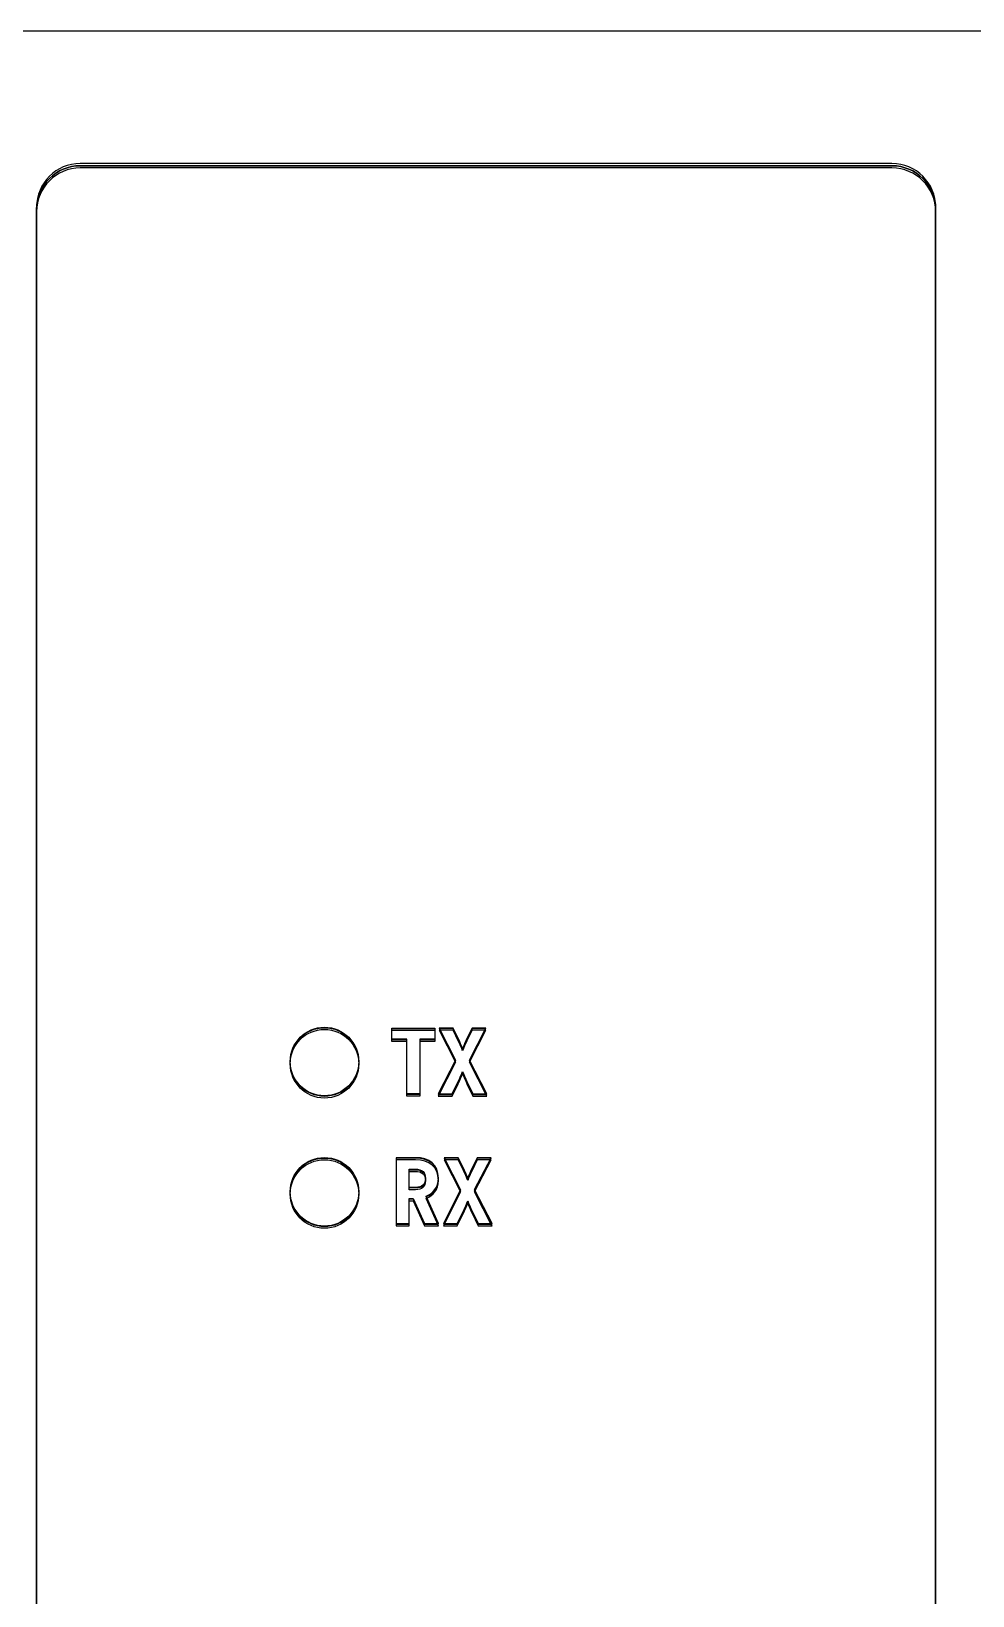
# Model space of a CAD drawing. Extents: x 2 to 47.7, y 0.2 to 35.3.
# Drawn here: x 30.586 to 32.741, y 16.418 to 20 of the extents above; entities that cross this region are included whole.
import ezdxf

# ---------------------------------------------------------------- set-up
doc = ezdxf.new("R2010")
doc.units = 0
doc.header["$MEASUREMENT"] = 0
for name, color, linetype in [('2_01__NONE__XX', 7, 'CONTINUOUS'), ('3_01__NONE__X', 7, 'CONTINUOUS'), ('3_02__EIA-232__1', 7, 'CONTINUOUS'), ('3_03__EIA-485__4_WIRE___2', 7, 'CONTINUOUS'), ('3_04__FIBER_OPTIC_200_UM_M', 7, 'CONTINUOUS'), ('3_05__FIBER_OPTIC_62_5_UM_', 7, 'CONTINUOUS'), ('3_06__EIA-485__2-WIRE___5', 7, 'CONTINUOUS'), ('4_00__DWG', 7, 'CONTINUOUS')]:
    doc.layers.add(name, color=color, linetype=linetype)

msp = doc.modelspace()

# ---------------------------------------------------------------- linework, layer by layer
at = {"layer": '2_01__NONE__XX', "color": 250}
msp.add_open_spline([(32.6564, 14.7537), (32.6564, 14.6984), (32.6117, 14.6537), (32.5564, 14.6537), (32.5564, 14.6537), (30.6983, 14.6537), (30.6983, 14.6537), (30.643, 14.6537), (30.5983, 14.6984), (30.5983, 14.7537), (30.5983, 14.7537), (30.5983, 19.5922), (30.5983, 19.5922), (30.5983, 19.6475), (30.643, 19.6922), (30.6983, 19.6922), (30.6983, 19.6922), (32.5564, 19.6922), (32.5564, 19.6922), (32.6117, 19.6922), (32.6564, 19.6475), (32.6564, 19.5922), (32.6564, 19.5922), (32.6564, 14.7537), (32.6564, 14.7537)], degree=3, knots=[0, 0, 0, 0, 1, 1, 1, 2, 2, 2, 3, 3, 3, 4, 4, 4, 5, 5, 5, 6, 6, 6, 7, 7, 7, 8, 8, 8, 8], dxfattribs=at)
at = {"layer": '3_01__NONE__X', "color": 250}
msp.add_open_spline([(32.6564, 14.7537), (32.6564, 14.6984), (32.6117, 14.6537), (32.5564, 14.6537), (32.5564, 14.6537), (30.6983, 14.6537), (30.6983, 14.6537), (30.643, 14.6537), (30.5983, 14.6984), (30.5983, 14.7537), (30.5983, 14.7537), (30.5983, 19.5922), (30.5983, 19.5922), (30.5983, 19.6475), (30.643, 19.6922), (30.6983, 19.6922), (30.6983, 19.6922), (32.5564, 19.6922), (32.5564, 19.6922), (32.6117, 19.6922), (32.6564, 19.6475), (32.6564, 19.5922), (32.6564, 19.5922), (32.6564, 14.7537), (32.6564, 14.7537)], degree=3, knots=[0, 0, 0, 0, 1, 1, 1, 2, 2, 2, 3, 3, 3, 4, 4, 4, 5, 5, 5, 6, 6, 6, 7, 7, 7, 8, 8, 8, 8], dxfattribs=at)
at = {"layer": '3_02__EIA-232__1', "color": 250}
msp.add_lwpolyline([(31.4757, 17.6871), (31.4757, 17.5622), (31.4461, 17.5622), (31.4461, 17.6871), (31.4118, 17.6871), (31.4118, 17.7129), (31.51, 17.7129), (31.51, 17.6871), (31.4757, 17.6871)], dxfattribs=at)
for points, knots in [([(32.1834, 14.6485), (32.1834, 14.6485), (32.5565, 14.6485), (32.5565, 14.6485), (32.6117, 14.6485), (32.6565, 14.6933), (32.6565, 14.7485), (32.6565, 14.7485), (32.6565, 19.5871), (32.6565, 19.5871), (32.6565, 19.6423), (32.6117, 19.6871), (32.5565, 19.6871), (32.5565, 19.6871), (30.6983, 19.6871), (30.6983, 19.6871), (30.6431, 19.6871), (30.5983, 19.6423), (30.5983, 19.5871), (30.5983, 19.5871), (30.5983, 14.7485), (30.5983, 14.7485), (30.5983, 14.6933), (30.6431, 14.6485), (30.6983, 14.6485)], [0, 0, 0, 0, 1, 1, 1, 2, 2, 2, 3, 3, 3, 4, 4, 4, 5, 5, 5, 6, 6, 6, 7, 7, 7, 8, 8, 8, 8]), ([(31.3358, 17.6362), (31.3358, 17.6795), (31.3006, 17.7147), (31.2573, 17.7147), (31.2139, 17.7147), (31.1788, 17.6795), (31.1788, 17.6362), (31.1788, 17.5928), (31.2139, 17.5577), (31.2573, 17.5577), (31.3006, 17.5577), (31.3358, 17.5928), (31.3358, 17.6362)], [0, 0, 0, 0, 1, 1, 1, 2, 2, 2, 3, 3, 3, 4, 4, 4, 4]), ([(31.5972, 17.5622), (31.5972, 17.5622), (31.5834, 17.5906), (31.5834, 17.5906), (31.5801, 17.5973), (31.5759, 17.6076), (31.5735, 17.6136), (31.5714, 17.6076), (31.5669, 17.5973), (31.5636, 17.5906), (31.5636, 17.5906), (31.5498, 17.5622), (31.5498, 17.5622), (31.5498, 17.5622), (31.5178, 17.5622), (31.5178, 17.5622), (31.5178, 17.5622), (31.5574, 17.6395), (31.5574, 17.6395), (31.5574, 17.6395), (31.52, 17.7129), (31.52, 17.7129), (31.52, 17.7129), (31.5519, 17.7129), (31.5519, 17.7129), (31.5519, 17.7129), (31.5636, 17.6888), (31.5636, 17.6888), (31.5669, 17.6821), (31.5714, 17.6718), (31.5735, 17.6657), (31.5759, 17.6718), (31.5801, 17.6821), (31.5834, 17.6888), (31.5834, 17.6888), (31.5951, 17.7129), (31.5951, 17.7129), (31.5951, 17.7129), (31.627, 17.7129), (31.627, 17.7129), (31.627, 17.7129), (31.5894, 17.6397), (31.5894, 17.6397), (31.5894, 17.6397), (31.6292, 17.5622), (31.6292, 17.5622), (31.6292, 17.5622), (31.5972, 17.5622), (31.5972, 17.5622)], [0, 0, 0, 0, 1, 1, 1, 2, 2, 2, 3, 3, 3, 4, 4, 4, 5, 5, 5, 6, 6, 6, 7, 7, 7, 8, 8, 8, 9, 9, 9, 10, 10, 10, 11, 11, 11, 12, 12, 12, 13, 13, 13, 14, 14, 14, 15, 15, 15, 16, 16, 16, 16]), ([(31.3358, 17.338), (31.3358, 17.3813), (31.3006, 17.4165), (31.2573, 17.4165), (31.2139, 17.4165), (31.1788, 17.3813), (31.1788, 17.338), (31.1788, 17.2946), (31.2139, 17.2595), (31.2573, 17.2595), (31.3006, 17.2595), (31.3358, 17.2946), (31.3358, 17.338)], [0, 0, 0, 0, 1, 1, 1, 2, 2, 2, 3, 3, 3, 4, 4, 4, 4]), ([(31.4864, 17.2654), (31.4864, 17.2654), (31.4605, 17.3226), (31.4605, 17.3226), (31.4605, 17.3226), (31.4508, 17.3226), (31.4508, 17.3226), (31.4508, 17.3226), (31.4508, 17.2654), (31.4508, 17.2654), (31.4508, 17.2654), (31.4212, 17.2654), (31.4212, 17.2654), (31.4212, 17.2654), (31.4212, 17.4161), (31.4212, 17.4161), (31.4212, 17.4161), (31.4653, 17.4161), (31.4653, 17.4161), (31.4975, 17.4161), (31.5181, 17.4003), (31.5181, 17.3691), (31.5181, 17.348), (31.5062, 17.3349), (31.4902, 17.328), (31.4902, 17.328), (31.5186, 17.2654), (31.5186, 17.2654), (31.5186, 17.2654), (31.4864, 17.2654), (31.4864, 17.2654)], [0, 0, 0, 0, 1, 1, 1, 2, 2, 2, 3, 3, 3, 4, 4, 4, 5, 5, 5, 6, 6, 6, 7, 7, 7, 8, 8, 8, 9, 9, 9, 10, 10, 10, 10]), ([(31.6088, 17.2654), (31.6088, 17.2654), (31.5951, 17.2938), (31.5951, 17.2938), (31.5917, 17.3005), (31.5875, 17.3108), (31.5851, 17.3168), (31.583, 17.3108), (31.5785, 17.3005), (31.5752, 17.2938), (31.5752, 17.2938), (31.5614, 17.2654), (31.5614, 17.2654), (31.5614, 17.2654), (31.5295, 17.2654), (31.5295, 17.2654), (31.5295, 17.2654), (31.569, 17.3427), (31.569, 17.3427), (31.569, 17.3427), (31.5316, 17.4161), (31.5316, 17.4161), (31.5316, 17.4161), (31.5636, 17.4161), (31.5636, 17.4161), (31.5636, 17.4161), (31.5752, 17.392), (31.5752, 17.392), (31.5785, 17.3853), (31.583, 17.3749), (31.5851, 17.3689), (31.5875, 17.3749), (31.5917, 17.3853), (31.5951, 17.392), (31.5951, 17.392), (31.6067, 17.4161), (31.6067, 17.4161), (31.6067, 17.4161), (31.6386, 17.4161), (31.6386, 17.4161), (31.6386, 17.4161), (31.601, 17.3429), (31.601, 17.3429), (31.601, 17.3429), (31.6408, 17.2654), (31.6408, 17.2654), (31.6408, 17.2654), (31.6088, 17.2654), (31.6088, 17.2654)], [0, 0, 0, 0, 1, 1, 1, 2, 2, 2, 3, 3, 3, 4, 4, 4, 5, 5, 5, 6, 6, 6, 7, 7, 7, 8, 8, 8, 9, 9, 9, 10, 10, 10, 11, 11, 11, 12, 12, 12, 13, 13, 13, 14, 14, 14, 15, 15, 15, 16, 16, 16, 16]), ([(31.4639, 17.3898), (31.4639, 17.3898), (31.4508, 17.3898), (31.4508, 17.3898), (31.4508, 17.3898), (31.4508, 17.3478), (31.4508, 17.3478), (31.4508, 17.3478), (31.4655, 17.3478), (31.4655, 17.3478), (31.4807, 17.3478), (31.4885, 17.3549), (31.4885, 17.3687), (31.4885, 17.3823), (31.4816, 17.3898), (31.4639, 17.3898)], [0, 0, 0, 0, 1, 1, 1, 2, 2, 2, 3, 3, 3, 4, 4, 4, 5, 5, 5, 5])]:
    msp.add_open_spline(points, degree=3, knots=knots, dxfattribs=at)
at = {"layer": '3_03__EIA-485__4_WIRE___2', "color": 250}
msp.add_lwpolyline([(31.4757, 17.6922), (31.4757, 17.5673), (31.4461, 17.5673), (31.4461, 17.6922), (31.4118, 17.6922), (31.4118, 17.718), (31.5101, 17.718), (31.5101, 17.6922), (31.4757, 17.6922)], dxfattribs=at)
for points, knots in [([(32.1833, 14.6588), (32.1833, 14.6588), (32.5564, 14.6588), (32.5564, 14.6588), (32.6117, 14.6588), (32.6564, 14.7036), (32.6564, 14.7588), (32.6564, 14.7588), (32.6564, 19.5974), (32.6564, 19.5974), (32.6564, 19.6526), (32.6117, 19.6974), (32.5564, 19.6974), (32.5564, 19.6974), (30.6983, 19.6974), (30.6983, 19.6974), (30.643, 19.6974), (30.5983, 19.6526), (30.5983, 19.5974), (30.5983, 19.5974), (30.5983, 14.7588), (30.5983, 14.7588), (30.5983, 14.7036), (30.643, 14.6588), (30.6983, 14.6588)], [0, 0, 0, 0, 1, 1, 1, 2, 2, 2, 3, 3, 3, 4, 4, 4, 5, 5, 5, 6, 6, 6, 7, 7, 7, 8, 8, 8, 8]), ([(31.3358, 17.6413), (31.3358, 17.6847), (31.3007, 17.7198), (31.2573, 17.7198), (31.2139, 17.7198), (31.1788, 17.6847), (31.1788, 17.6413), (31.1788, 17.598), (31.2139, 17.5628), (31.2573, 17.5628), (31.3007, 17.5628), (31.3358, 17.598), (31.3358, 17.6413)], [0, 0, 0, 0, 1, 1, 1, 2, 2, 2, 3, 3, 3, 4, 4, 4, 4]), ([(31.5972, 17.5673), (31.5972, 17.5673), (31.5835, 17.5957), (31.5835, 17.5957), (31.5802, 17.6024), (31.5759, 17.6128), (31.5735, 17.6188), (31.5714, 17.6128), (31.5669, 17.6024), (31.5636, 17.5957), (31.5636, 17.5957), (31.5498, 17.5673), (31.5498, 17.5673), (31.5498, 17.5673), (31.5179, 17.5673), (31.5179, 17.5673), (31.5179, 17.5673), (31.5574, 17.6446), (31.5574, 17.6446), (31.5574, 17.6446), (31.52, 17.718), (31.52, 17.718), (31.52, 17.718), (31.552, 17.718), (31.552, 17.718), (31.552, 17.718), (31.5636, 17.6939), (31.5636, 17.6939), (31.5669, 17.6872), (31.5714, 17.6769), (31.5735, 17.6709), (31.5759, 17.6769), (31.5802, 17.6872), (31.5835, 17.6939), (31.5835, 17.6939), (31.5951, 17.718), (31.5951, 17.718), (31.5951, 17.718), (31.627, 17.718), (31.627, 17.718), (31.627, 17.718), (31.5894, 17.6448), (31.5894, 17.6448), (31.5894, 17.6448), (31.6292, 17.5673), (31.6292, 17.5673), (31.6292, 17.5673), (31.5972, 17.5673), (31.5972, 17.5673)], [0, 0, 0, 0, 1, 1, 1, 2, 2, 2, 3, 3, 3, 4, 4, 4, 5, 5, 5, 6, 6, 6, 7, 7, 7, 8, 8, 8, 9, 9, 9, 10, 10, 10, 11, 11, 11, 12, 12, 12, 13, 13, 13, 14, 14, 14, 15, 15, 15, 16, 16, 16, 16]), ([(31.3358, 17.3431), (31.3358, 17.3865), (31.3007, 17.4216), (31.2573, 17.4216), (31.2139, 17.4216), (31.1788, 17.3865), (31.1788, 17.3431), (31.1788, 17.2998), (31.2139, 17.2646), (31.2573, 17.2646), (31.3007, 17.2646), (31.3358, 17.2998), (31.3358, 17.3431)], [0, 0, 0, 0, 1, 1, 1, 2, 2, 2, 3, 3, 3, 4, 4, 4, 4]), ([(31.4864, 17.2705), (31.4864, 17.2705), (31.4606, 17.3278), (31.4606, 17.3278), (31.4606, 17.3278), (31.4509, 17.3278), (31.4509, 17.3278), (31.4509, 17.3278), (31.4509, 17.2705), (31.4509, 17.2705), (31.4509, 17.2705), (31.4213, 17.2705), (31.4213, 17.2705), (31.4213, 17.2705), (31.4213, 17.4212), (31.4213, 17.4212), (31.4213, 17.4212), (31.4653, 17.4212), (31.4653, 17.4212), (31.4975, 17.4212), (31.5181, 17.4055), (31.5181, 17.3743), (31.5181, 17.3532), (31.5063, 17.34), (31.4902, 17.3332), (31.4902, 17.3332), (31.5186, 17.2705), (31.5186, 17.2705), (31.5186, 17.2705), (31.4864, 17.2705), (31.4864, 17.2705)], [0, 0, 0, 0, 1, 1, 1, 2, 2, 2, 3, 3, 3, 4, 4, 4, 5, 5, 5, 6, 6, 6, 7, 7, 7, 8, 8, 8, 9, 9, 9, 10, 10, 10, 10]), ([(31.6088, 17.2705), (31.6088, 17.2705), (31.5951, 17.2989), (31.5951, 17.2989), (31.5918, 17.3056), (31.5875, 17.3159), (31.5851, 17.322), (31.583, 17.3159), (31.5785, 17.3056), (31.5752, 17.2989), (31.5752, 17.2989), (31.5614, 17.2705), (31.5614, 17.2705), (31.5614, 17.2705), (31.5295, 17.2705), (31.5295, 17.2705), (31.5295, 17.2705), (31.569, 17.3478), (31.569, 17.3478), (31.569, 17.3478), (31.5316, 17.4212), (31.5316, 17.4212), (31.5316, 17.4212), (31.5636, 17.4212), (31.5636, 17.4212), (31.5636, 17.4212), (31.5752, 17.3971), (31.5752, 17.3971), (31.5785, 17.3904), (31.583, 17.3801), (31.5851, 17.3741), (31.5875, 17.3801), (31.5918, 17.3904), (31.5951, 17.3971), (31.5951, 17.3971), (31.6067, 17.4212), (31.6067, 17.4212), (31.6067, 17.4212), (31.6386, 17.4212), (31.6386, 17.4212), (31.6386, 17.4212), (31.601, 17.348), (31.601, 17.348), (31.601, 17.348), (31.6408, 17.2705), (31.6408, 17.2705), (31.6408, 17.2705), (31.6088, 17.2705), (31.6088, 17.2705)], [0, 0, 0, 0, 1, 1, 1, 2, 2, 2, 3, 3, 3, 4, 4, 4, 5, 5, 5, 6, 6, 6, 7, 7, 7, 8, 8, 8, 9, 9, 9, 10, 10, 10, 11, 11, 11, 12, 12, 12, 13, 13, 13, 14, 14, 14, 15, 15, 15, 16, 16, 16, 16]), ([(31.4639, 17.3949), (31.4639, 17.3949), (31.4509, 17.3949), (31.4509, 17.3949), (31.4509, 17.3949), (31.4509, 17.353), (31.4509, 17.353), (31.4509, 17.353), (31.4655, 17.353), (31.4655, 17.353), (31.4807, 17.353), (31.4885, 17.3601), (31.4885, 17.3738), (31.4885, 17.3874), (31.4816, 17.3949), (31.4639, 17.3949)], [0, 0, 0, 0, 1, 1, 1, 2, 2, 2, 3, 3, 3, 4, 4, 4, 5, 5, 5, 5])]:
    msp.add_open_spline(points, degree=3, knots=knots, dxfattribs=at)
at = {"layer": '3_04__FIBER_OPTIC_200_UM_M', "color": 250}
msp.add_lwpolyline([(31.4757, 17.691), (31.4757, 17.5661), (31.4461, 17.5661), (31.4461, 17.691), (31.4118, 17.691), (31.4118, 17.7168), (31.5101, 17.7168), (31.5101, 17.691), (31.4757, 17.691)], dxfattribs=at)
for points, knots in [([(31.2844, 14.6537), (31.2844, 14.6537), (30.6983, 14.6537), (30.6983, 14.6537), (30.643, 14.6537), (30.5983, 14.6984), (30.5983, 14.7537), (30.5983, 14.7537), (30.5983, 19.5922), (30.5983, 19.5922), (30.5983, 19.6475), (30.643, 19.6922), (30.6983, 19.6922), (30.6983, 19.6922), (32.5564, 19.6922), (32.5564, 19.6922), (32.6117, 19.6922), (32.6564, 19.6475), (32.6564, 19.5922), (32.6564, 19.5922), (32.6564, 14.7537), (32.6564, 14.7537), (32.6564, 14.6984), (32.6117, 14.6537), (32.5564, 14.6537), (32.5564, 14.6537), (31.9554, 14.6537), (31.9554, 14.6537)], [0, 0, 0, 0, 1, 1, 1, 2, 2, 2, 3, 3, 3, 4, 4, 4, 5, 5, 5, 6, 6, 6, 7, 7, 7, 8, 8, 8, 9, 9, 9, 9]), ([(31.3358, 17.6401), (31.3358, 17.6835), (31.3007, 17.7186), (31.2573, 17.7186), (31.2139, 17.7186), (31.1788, 17.6835), (31.1788, 17.6401), (31.1788, 17.5968), (31.2139, 17.5616), (31.2573, 17.5616), (31.3007, 17.5616), (31.3358, 17.5968), (31.3358, 17.6401)], [0, 0, 0, 0, 1, 1, 1, 2, 2, 2, 3, 3, 3, 4, 4, 4, 4]), ([(31.5972, 17.5661), (31.5972, 17.5661), (31.5835, 17.5945), (31.5835, 17.5945), (31.5801, 17.6012), (31.5759, 17.6115), (31.5735, 17.6176), (31.5714, 17.6115), (31.5669, 17.6012), (31.5636, 17.5945), (31.5636, 17.5945), (31.5498, 17.5661), (31.5498, 17.5661), (31.5498, 17.5661), (31.5179, 17.5661), (31.5179, 17.5661), (31.5179, 17.5661), (31.5574, 17.6434), (31.5574, 17.6434), (31.5574, 17.6434), (31.52, 17.7168), (31.52, 17.7168), (31.52, 17.7168), (31.552, 17.7168), (31.552, 17.7168), (31.552, 17.7168), (31.5636, 17.6927), (31.5636, 17.6927), (31.5669, 17.686), (31.5714, 17.6757), (31.5735, 17.6697), (31.5759, 17.6757), (31.5801, 17.686), (31.5835, 17.6927), (31.5835, 17.6927), (31.5951, 17.7168), (31.5951, 17.7168), (31.5951, 17.7168), (31.627, 17.7168), (31.627, 17.7168), (31.627, 17.7168), (31.5894, 17.6436), (31.5894, 17.6436), (31.5894, 17.6436), (31.6292, 17.5661), (31.6292, 17.5661), (31.6292, 17.5661), (31.5972, 17.5661), (31.5972, 17.5661)], [0, 0, 0, 0, 1, 1, 1, 2, 2, 2, 3, 3, 3, 4, 4, 4, 5, 5, 5, 6, 6, 6, 7, 7, 7, 8, 8, 8, 9, 9, 9, 10, 10, 10, 11, 11, 11, 12, 12, 12, 13, 13, 13, 14, 14, 14, 15, 15, 15, 16, 16, 16, 16]), ([(31.3358, 17.3419), (31.3358, 17.3853), (31.3007, 17.4204), (31.2573, 17.4204), (31.2139, 17.4204), (31.1788, 17.3853), (31.1788, 17.3419), (31.1788, 17.2985), (31.2139, 17.2634), (31.2573, 17.2634), (31.3007, 17.2634), (31.3358, 17.2985), (31.3358, 17.3419)], [0, 0, 0, 0, 1, 1, 1, 2, 2, 2, 3, 3, 3, 4, 4, 4, 4]), ([(31.4864, 17.2693), (31.4864, 17.2693), (31.4606, 17.3266), (31.4606, 17.3266), (31.4606, 17.3266), (31.4508, 17.3266), (31.4508, 17.3266), (31.4508, 17.3266), (31.4508, 17.2693), (31.4508, 17.2693), (31.4508, 17.2693), (31.4213, 17.2693), (31.4213, 17.2693), (31.4213, 17.2693), (31.4213, 17.42), (31.4213, 17.42), (31.4213, 17.42), (31.4653, 17.42), (31.4653, 17.42), (31.4975, 17.42), (31.5181, 17.4043), (31.5181, 17.3731), (31.5181, 17.352), (31.5063, 17.3388), (31.4902, 17.332), (31.4902, 17.332), (31.5186, 17.2693), (31.5186, 17.2693), (31.5186, 17.2693), (31.4864, 17.2693), (31.4864, 17.2693)], [0, 0, 0, 0, 1, 1, 1, 2, 2, 2, 3, 3, 3, 4, 4, 4, 5, 5, 5, 6, 6, 6, 7, 7, 7, 8, 8, 8, 9, 9, 9, 10, 10, 10, 10]), ([(31.6088, 17.2693), (31.6088, 17.2693), (31.5951, 17.2977), (31.5951, 17.2977), (31.5917, 17.3044), (31.5875, 17.3147), (31.5851, 17.3208), (31.583, 17.3147), (31.5785, 17.3044), (31.5752, 17.2977), (31.5752, 17.2977), (31.5614, 17.2693), (31.5614, 17.2693), (31.5614, 17.2693), (31.5295, 17.2693), (31.5295, 17.2693), (31.5295, 17.2693), (31.569, 17.3466), (31.569, 17.3466), (31.569, 17.3466), (31.5316, 17.42), (31.5316, 17.42), (31.5316, 17.42), (31.5636, 17.42), (31.5636, 17.42), (31.5636, 17.42), (31.5752, 17.3959), (31.5752, 17.3959), (31.5785, 17.3892), (31.583, 17.3789), (31.5851, 17.3728), (31.5875, 17.3789), (31.5917, 17.3892), (31.5951, 17.3959), (31.5951, 17.3959), (31.6067, 17.42), (31.6067, 17.42), (31.6067, 17.42), (31.6386, 17.42), (31.6386, 17.42), (31.6386, 17.42), (31.601, 17.3468), (31.601, 17.3468), (31.601, 17.3468), (31.6408, 17.2693), (31.6408, 17.2693), (31.6408, 17.2693), (31.6088, 17.2693), (31.6088, 17.2693)], [0, 0, 0, 0, 1, 1, 1, 2, 2, 2, 3, 3, 3, 4, 4, 4, 5, 5, 5, 6, 6, 6, 7, 7, 7, 8, 8, 8, 9, 9, 9, 10, 10, 10, 11, 11, 11, 12, 12, 12, 13, 13, 13, 14, 14, 14, 15, 15, 15, 16, 16, 16, 16]), ([(31.4639, 17.3937), (31.4639, 17.3937), (31.4508, 17.3937), (31.4508, 17.3937), (31.4508, 17.3937), (31.4508, 17.3518), (31.4508, 17.3518), (31.4508, 17.3518), (31.4655, 17.3518), (31.4655, 17.3518), (31.4807, 17.3518), (31.4885, 17.3589), (31.4885, 17.3726), (31.4885, 17.3862), (31.4816, 17.3937), (31.4639, 17.3937)], [0, 0, 0, 0, 1, 1, 1, 2, 2, 2, 3, 3, 3, 4, 4, 4, 5, 5, 5, 5])]:
    msp.add_open_spline(points, degree=3, knots=knots, dxfattribs=at)
at = {"layer": '3_05__FIBER_OPTIC_62_5_UM_', "color": 250}
msp.add_lwpolyline([(31.4757, 17.6922), (31.4757, 17.5673), (31.4461, 17.5673), (31.4461, 17.6922), (31.4118, 17.6922), (31.4118, 17.718), (31.5101, 17.718), (31.5101, 17.6922), (31.4757, 17.6922)], dxfattribs=at)
for points, knots in [([(32.0438, 14.6537), (32.0438, 14.6537), (32.5564, 14.6537), (32.5564, 14.6537), (32.6117, 14.6537), (32.6564, 14.6984), (32.6564, 14.7537), (32.6564, 14.7537), (32.6564, 19.5922), (32.6564, 19.5922), (32.6564, 19.6475), (32.6117, 19.6922), (32.5564, 19.6922), (32.5564, 19.6922), (30.6983, 19.6922), (30.6983, 19.6922), (30.643, 19.6922), (30.5983, 19.6475), (30.5983, 19.5922), (30.5983, 19.5922), (30.5983, 14.7537), (30.5983, 14.7537), (30.5983, 14.6984), (30.643, 14.6537), (30.6983, 14.6537), (30.6983, 14.6537), (31.2268, 14.6537), (31.2268, 14.6537)], [0, 0, 0, 0, 1, 1, 1, 2, 2, 2, 3, 3, 3, 4, 4, 4, 5, 5, 5, 6, 6, 6, 7, 7, 7, 8, 8, 8, 9, 9, 9, 9]), ([(31.3358, 17.6413), (31.3358, 17.6847), (31.3007, 17.7198), (31.2573, 17.7198), (31.2139, 17.7198), (31.1788, 17.6847), (31.1788, 17.6413), (31.1788, 17.598), (31.2139, 17.5628), (31.2573, 17.5628), (31.3007, 17.5628), (31.3358, 17.598), (31.3358, 17.6413)], [0, 0, 0, 0, 1, 1, 1, 2, 2, 2, 3, 3, 3, 4, 4, 4, 4]), ([(31.5972, 17.5673), (31.5972, 17.5673), (31.5835, 17.5957), (31.5835, 17.5957), (31.5802, 17.6024), (31.5759, 17.6128), (31.5735, 17.6188), (31.5714, 17.6128), (31.5669, 17.6024), (31.5636, 17.5957), (31.5636, 17.5957), (31.5498, 17.5673), (31.5498, 17.5673), (31.5498, 17.5673), (31.5179, 17.5673), (31.5179, 17.5673), (31.5179, 17.5673), (31.5574, 17.6446), (31.5574, 17.6446), (31.5574, 17.6446), (31.52, 17.718), (31.52, 17.718), (31.52, 17.718), (31.552, 17.718), (31.552, 17.718), (31.552, 17.718), (31.5636, 17.6939), (31.5636, 17.6939), (31.5669, 17.6872), (31.5714, 17.6769), (31.5735, 17.6709), (31.5759, 17.6769), (31.5802, 17.6872), (31.5835, 17.6939), (31.5835, 17.6939), (31.5951, 17.718), (31.5951, 17.718), (31.5951, 17.718), (31.627, 17.718), (31.627, 17.718), (31.627, 17.718), (31.5894, 17.6448), (31.5894, 17.6448), (31.5894, 17.6448), (31.6292, 17.5673), (31.6292, 17.5673), (31.6292, 17.5673), (31.5972, 17.5673), (31.5972, 17.5673)], [0, 0, 0, 0, 1, 1, 1, 2, 2, 2, 3, 3, 3, 4, 4, 4, 5, 5, 5, 6, 6, 6, 7, 7, 7, 8, 8, 8, 9, 9, 9, 10, 10, 10, 11, 11, 11, 12, 12, 12, 13, 13, 13, 14, 14, 14, 15, 15, 15, 16, 16, 16, 16]), ([(31.3358, 17.3431), (31.3358, 17.3865), (31.3007, 17.4216), (31.2573, 17.4216), (31.2139, 17.4216), (31.1788, 17.3865), (31.1788, 17.3431), (31.1788, 17.2998), (31.2139, 17.2646), (31.2573, 17.2646), (31.3007, 17.2646), (31.3358, 17.2998), (31.3358, 17.3431)], [0, 0, 0, 0, 1, 1, 1, 2, 2, 2, 3, 3, 3, 4, 4, 4, 4]), ([(31.4864, 17.2705), (31.4864, 17.2705), (31.4606, 17.3278), (31.4606, 17.3278), (31.4606, 17.3278), (31.4509, 17.3278), (31.4509, 17.3278), (31.4509, 17.3278), (31.4509, 17.2705), (31.4509, 17.2705), (31.4509, 17.2705), (31.4213, 17.2705), (31.4213, 17.2705), (31.4213, 17.2705), (31.4213, 17.4212), (31.4213, 17.4212), (31.4213, 17.4212), (31.4653, 17.4212), (31.4653, 17.4212), (31.4975, 17.4212), (31.5181, 17.4055), (31.5181, 17.3743), (31.5181, 17.3532), (31.5063, 17.34), (31.4902, 17.3332), (31.4902, 17.3332), (31.5186, 17.2705), (31.5186, 17.2705), (31.5186, 17.2705), (31.4864, 17.2705), (31.4864, 17.2705)], [0, 0, 0, 0, 1, 1, 1, 2, 2, 2, 3, 3, 3, 4, 4, 4, 5, 5, 5, 6, 6, 6, 7, 7, 7, 8, 8, 8, 9, 9, 9, 10, 10, 10, 10]), ([(31.6088, 17.2705), (31.6088, 17.2705), (31.5951, 17.2989), (31.5951, 17.2989), (31.5918, 17.3056), (31.5875, 17.3159), (31.5851, 17.322), (31.583, 17.3159), (31.5785, 17.3056), (31.5752, 17.2989), (31.5752, 17.2989), (31.5615, 17.2705), (31.5615, 17.2705), (31.5615, 17.2705), (31.5295, 17.2705), (31.5295, 17.2705), (31.5295, 17.2705), (31.569, 17.3478), (31.569, 17.3478), (31.569, 17.3478), (31.5316, 17.4212), (31.5316, 17.4212), (31.5316, 17.4212), (31.5636, 17.4212), (31.5636, 17.4212), (31.5636, 17.4212), (31.5752, 17.3971), (31.5752, 17.3971), (31.5785, 17.3904), (31.583, 17.3801), (31.5851, 17.3741), (31.5875, 17.3801), (31.5918, 17.3904), (31.5951, 17.3971), (31.5951, 17.3971), (31.6067, 17.4212), (31.6067, 17.4212), (31.6067, 17.4212), (31.6387, 17.4212), (31.6387, 17.4212), (31.6387, 17.4212), (31.601, 17.348), (31.601, 17.348), (31.601, 17.348), (31.6408, 17.2705), (31.6408, 17.2705), (31.6408, 17.2705), (31.6088, 17.2705), (31.6088, 17.2705)], [0, 0, 0, 0, 1, 1, 1, 2, 2, 2, 3, 3, 3, 4, 4, 4, 5, 5, 5, 6, 6, 6, 7, 7, 7, 8, 8, 8, 9, 9, 9, 10, 10, 10, 11, 11, 11, 12, 12, 12, 13, 13, 13, 14, 14, 14, 15, 15, 15, 16, 16, 16, 16]), ([(31.4639, 17.3949), (31.4639, 17.3949), (31.4509, 17.3949), (31.4509, 17.3949), (31.4509, 17.3949), (31.4509, 17.353), (31.4509, 17.353), (31.4509, 17.353), (31.4655, 17.353), (31.4655, 17.353), (31.4807, 17.353), (31.4885, 17.3601), (31.4885, 17.3738), (31.4885, 17.3874), (31.4816, 17.3949), (31.4639, 17.3949)], [0, 0, 0, 0, 1, 1, 1, 2, 2, 2, 3, 3, 3, 4, 4, 4, 5, 5, 5, 5])]:
    msp.add_open_spline(points, degree=3, knots=knots, dxfattribs=at)
at = {"layer": '3_06__EIA-485__2-WIRE___5', "color": 250}
msp.add_lwpolyline([(31.4757, 17.6871), (31.4757, 17.5622), (31.4461, 17.5622), (31.4461, 17.6871), (31.4118, 17.6871), (31.4118, 17.7129), (31.51, 17.7129), (31.51, 17.6871), (31.4757, 17.6871)], dxfattribs=at)
for points, knots in [([(31.1258, 14.6537), (31.1258, 14.6537), (30.6983, 14.6537), (30.6983, 14.6537), (30.643, 14.6537), (30.5982, 14.6984), (30.5982, 14.7537), (30.5982, 14.7537), (30.5982, 19.5922), (30.5982, 19.5922), (30.5982, 19.6475), (30.643, 19.6922), (30.6983, 19.6922), (30.6983, 19.6922), (32.5564, 19.6922), (32.5564, 19.6922), (32.6116, 19.6922), (32.6564, 19.6475), (32.6564, 19.5922), (32.6564, 19.5922), (32.6564, 14.7537), (32.6564, 14.7537), (32.6564, 14.6984), (32.6116, 14.6537), (32.5564, 14.6537)], [0, 0, 0, 0, 1, 1, 1, 2, 2, 2, 3, 3, 3, 4, 4, 4, 5, 5, 5, 6, 6, 6, 7, 7, 7, 8, 8, 8, 8]), ([(31.3358, 17.6362), (31.3358, 17.6795), (31.3006, 17.7147), (31.2573, 17.7147), (31.2139, 17.7147), (31.1788, 17.6795), (31.1788, 17.6362), (31.1788, 17.5928), (31.2139, 17.5577), (31.2573, 17.5577), (31.3006, 17.5577), (31.3358, 17.5928), (31.3358, 17.6362)], [0, 0, 0, 0, 1, 1, 1, 2, 2, 2, 3, 3, 3, 4, 4, 4, 4]), ([(31.5972, 17.5622), (31.5972, 17.5622), (31.5835, 17.5906), (31.5835, 17.5906), (31.5801, 17.5973), (31.5759, 17.6076), (31.5735, 17.6136), (31.5714, 17.6076), (31.5669, 17.5973), (31.5636, 17.5906), (31.5636, 17.5906), (31.5498, 17.5622), (31.5498, 17.5622), (31.5498, 17.5622), (31.5178, 17.5622), (31.5178, 17.5622), (31.5178, 17.5622), (31.5574, 17.6395), (31.5574, 17.6395), (31.5574, 17.6395), (31.52, 17.7129), (31.52, 17.7129), (31.52, 17.7129), (31.552, 17.7129), (31.552, 17.7129), (31.552, 17.7129), (31.5636, 17.6888), (31.5636, 17.6888), (31.5669, 17.6821), (31.5714, 17.6718), (31.5735, 17.6657), (31.5759, 17.6718), (31.5801, 17.6821), (31.5835, 17.6888), (31.5835, 17.6888), (31.5951, 17.7129), (31.5951, 17.7129), (31.5951, 17.7129), (31.627, 17.7129), (31.627, 17.7129), (31.627, 17.7129), (31.5894, 17.6397), (31.5894, 17.6397), (31.5894, 17.6397), (31.6292, 17.5622), (31.6292, 17.5622), (31.6292, 17.5622), (31.5972, 17.5622), (31.5972, 17.5622)], [0, 0, 0, 0, 1, 1, 1, 2, 2, 2, 3, 3, 3, 4, 4, 4, 5, 5, 5, 6, 6, 6, 7, 7, 7, 8, 8, 8, 9, 9, 9, 10, 10, 10, 11, 11, 11, 12, 12, 12, 13, 13, 13, 14, 14, 14, 15, 15, 15, 16, 16, 16, 16]), ([(31.3358, 17.338), (31.3358, 17.3813), (31.3006, 17.4165), (31.2573, 17.4165), (31.2139, 17.4165), (31.1788, 17.3813), (31.1788, 17.338), (31.1788, 17.2946), (31.2139, 17.2595), (31.2573, 17.2595), (31.3006, 17.2595), (31.3358, 17.2946), (31.3358, 17.338)], [0, 0, 0, 0, 1, 1, 1, 2, 2, 2, 3, 3, 3, 4, 4, 4, 4]), ([(31.4864, 17.2654), (31.4864, 17.2654), (31.4605, 17.3226), (31.4605, 17.3226), (31.4605, 17.3226), (31.4508, 17.3226), (31.4508, 17.3226), (31.4508, 17.3226), (31.4508, 17.2654), (31.4508, 17.2654), (31.4508, 17.2654), (31.4212, 17.2654), (31.4212, 17.2654), (31.4212, 17.2654), (31.4212, 17.4161), (31.4212, 17.4161), (31.4212, 17.4161), (31.4653, 17.4161), (31.4653, 17.4161), (31.4975, 17.4161), (31.5181, 17.4003), (31.5181, 17.3691), (31.5181, 17.348), (31.5063, 17.3349), (31.4901, 17.328), (31.4901, 17.328), (31.5186, 17.2654), (31.5186, 17.2654), (31.5186, 17.2654), (31.4864, 17.2654), (31.4864, 17.2654)], [0, 0, 0, 0, 1, 1, 1, 2, 2, 2, 3, 3, 3, 4, 4, 4, 5, 5, 5, 6, 6, 6, 7, 7, 7, 8, 8, 8, 9, 9, 9, 10, 10, 10, 10]), ([(31.6088, 17.2654), (31.6088, 17.2654), (31.5951, 17.2938), (31.5951, 17.2938), (31.5917, 17.3005), (31.5875, 17.3108), (31.5851, 17.3168), (31.583, 17.3108), (31.5785, 17.3005), (31.5752, 17.2938), (31.5752, 17.2938), (31.5614, 17.2654), (31.5614, 17.2654), (31.5614, 17.2654), (31.5294, 17.2654), (31.5294, 17.2654), (31.5294, 17.2654), (31.569, 17.3427), (31.569, 17.3427), (31.569, 17.3427), (31.5316, 17.4161), (31.5316, 17.4161), (31.5316, 17.4161), (31.5636, 17.4161), (31.5636, 17.4161), (31.5636, 17.4161), (31.5752, 17.392), (31.5752, 17.392), (31.5785, 17.3853), (31.583, 17.3749), (31.5851, 17.3689), (31.5875, 17.3749), (31.5917, 17.3853), (31.5951, 17.392), (31.5951, 17.392), (31.6066, 17.4161), (31.6066, 17.4161), (31.6066, 17.4161), (31.6386, 17.4161), (31.6386, 17.4161), (31.6386, 17.4161), (31.601, 17.3429), (31.601, 17.3429), (31.601, 17.3429), (31.6407, 17.2654), (31.6407, 17.2654), (31.6407, 17.2654), (31.6088, 17.2654), (31.6088, 17.2654)], [0, 0, 0, 0, 1, 1, 1, 2, 2, 2, 3, 3, 3, 4, 4, 4, 5, 5, 5, 6, 6, 6, 7, 7, 7, 8, 8, 8, 9, 9, 9, 10, 10, 10, 11, 11, 11, 12, 12, 12, 13, 13, 13, 14, 14, 14, 15, 15, 15, 16, 16, 16, 16]), ([(31.4639, 17.3898), (31.4639, 17.3898), (31.4508, 17.3898), (31.4508, 17.3898), (31.4508, 17.3898), (31.4508, 17.3478), (31.4508, 17.3478), (31.4508, 17.3478), (31.4655, 17.3478), (31.4655, 17.3478), (31.4807, 17.3478), (31.4885, 17.3549), (31.4885, 17.3687), (31.4885, 17.3823), (31.4816, 17.3898), (31.4639, 17.3898)], [0, 0, 0, 0, 1, 1, 1, 2, 2, 2, 3, 3, 3, 4, 4, 4, 5, 5, 5, 5])]:
    msp.add_open_spline(points, degree=3, knots=knots, dxfattribs=at)
at = {"layer": '4_00__DWG', "color": 250}
msp.add_open_spline([(36.4782, 5.3148), (36.4782, 5.1492), (36.3438, 5.0149), (36.1782, 5.0149), (36.1782, 5.0149), (28.2977, 5.0149), (28.2977, 5.0149), (28.132, 5.0149), (27.9977, 5.1492), (27.9977, 5.3148), (27.9977, 5.3148), (27.9977, 19.7), (27.9977, 19.7), (27.9977, 19.8657), (28.132, 20), (28.2977, 20), (28.2977, 20), (36.1782, 20), (36.1782, 20), (36.3438, 20), (36.4782, 19.8657), (36.4782, 19.7), (36.4782, 19.7), (36.4782, 5.3148), (36.4782, 5.3148)], degree=3, knots=[0, 0, 0, 0, 1, 1, 1, 2, 2, 2, 3, 3, 3, 4, 4, 4, 5, 5, 5, 6, 6, 6, 7, 7, 7, 8, 8, 8, 8], dxfattribs=at)

doc.saveas('drawing.dxf')
